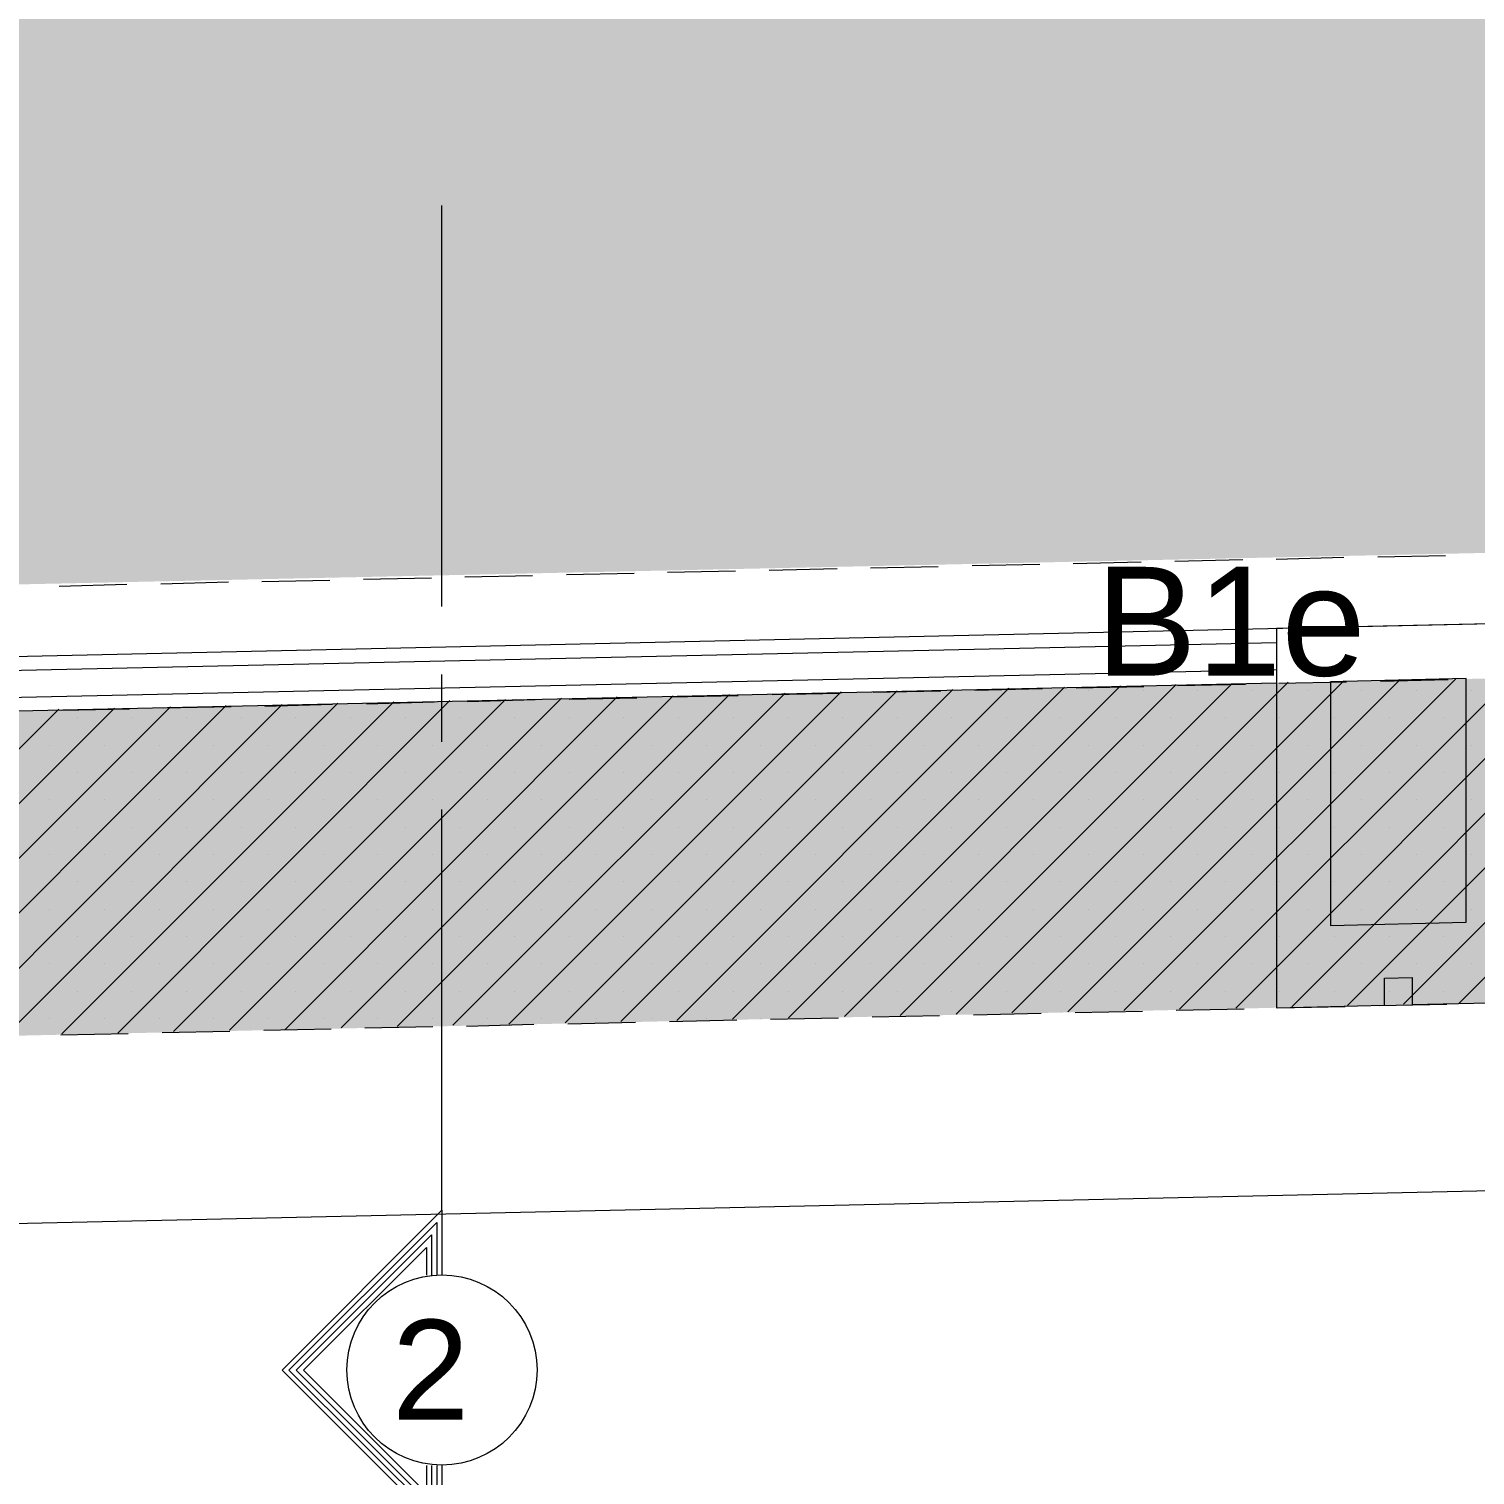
# Model space of a CAD drawing. Header units: millimetres. Extents: x -1303 to 98744, y -1303 to 90097.
# Drawn here: x 26625 to 29298, y 13691 to 16363 of the extents above; entities that cross this region are included whole.
import ezdxf

# ---------------------------------------------------------------- set-up
doc = ezdxf.new("R2010")
doc.units = ezdxf.units.MM
doc.layers.add('PDF_Geometry', color=7, linetype='Continuous')
doc.layers.add('PDF_Text', color=7, linetype='Continuous')
doc.layers.add('PDF_Solid Fills', color=192, linetype='Continuous', true_color=0xc2c0c0c0)
doc.styles.add('PDF ArialMT', font='arial.ttf')
doc.styles.get("Standard").update_dxf_attribs({"font": 'arial.ttf'})

msp = doc.modelspace()

# ---------------------------------------------------------------- hatches: boundary and pattern name
at = {"layer": 'PDF_Solid Fills', "true_color": 0x00007f}
h = msp.add_hatch(color=254, dxfattribs=at)
h.paths.add_polyline_path([(74624.31541, 16167.67383), (74624.31541, 15567.81796), (9799.46285, 14130.21454), (9804.28731, 14730.15409)], flags=0)
h.paths.add_polyline_path([(7404.275, 37242.73593), (8004.29925, 37242.73593), (8004.29925, 16872.72168), (7404.275, 16872.72168)], flags=0)
h.paths.add_polyline_path([(8004.29925, 16872.72168), (7983.4807, 16679.51365), (7983.31127, 16481.90264), (8004.55339, 16283.02302), (8047.46016, 16086.42856), (8111.52536, 15895.75776), (8195.3089, 15714.14292), (8297.03284, 15544.62953), (8413.99157, 15389.5038), (8546.60657, 15247.57974), (8696.06174, 15118.18072), (8860.41285, 15004.26957), (9037.28897, 14908.29987), (9223.47415, 14832.13321), (9415.6677, 14776.86981), (9610.40055, 14743.01796), (9804.28731, 14730.15409), (9799.46285, 14130.21454), (9584.16557, 14140.28601), (9363.53556, 14170.83718), (9140.28256, 14223.64598), (8917.70726, 14299.55851), (8699.36241, 14399.25246), (8488.88858, 14522.21955), (8289.92424, 14667.61267), (8106.02423, 14833.65595), (7940.23508, 15017.64068), (7795.09507, 15216.68973), (7672.21268, 15427.33299), (7572.77287, 15645.76255), (7497.02977, 15868.42256), (7444.47407, 16091.67659), (7414.09232, 16312.38925), (7404.275, 16527.68859), (7404.275, 16872.72168), (8004.29925, 16872.72168)], flags=0)
h.paths.add_polyline_path([(7194.30944, 37692.71099), (7194.30944, 80672.7138), (7694.3009, 80672.7138), (7694.3009, 37692.71099)], flags=0)
h = msp.add_hatch(color=254, dxfattribs=at)
h.paths.add_polyline_path([(12814.30857, 16872.72168), (12814.30857, 15026.95077), (9799.20871, 14960.09316), (9658.30121, 14967.03233), (9514.00728, 14987.42836), (9368.02118, 15022.38044), (9222.54335, 15072.39683), (9079.77321, 15137.90008), (8942.25007, 15218.63604), (8812.34276, 15314.0138), (8692.25382, 15422.7637), (8584.01219, 15543.36091), (8489.14272, 15673.68971), (8408.99871, 15811.5517), (8344.08741, 15954.57597), (8294.664, 16100.30898), (8260.38859, 16246.37773), (8240.58554, 16390.84108), (8234.23832, 16531.75065), (8234.23832, 16872.72168)], flags=0)
h.paths.add_polyline_path([(22479.26705, 17272.68137), (22479.26705, 15241.31724), (19209.26177, 15168.7901), (19209.26177, 17272.68137)], flags=0)
h.paths.add_polyline_path([(25959.23687, 17272.68137), (25959.23687, 15322.73089), (22709.2898, 15246.39481), (22709.2898, 17272.68137)], flags=0)
h.paths.add_polyline_path([(32124.25101, 18282.73679), (32124.25101, 15455.26118), (26189.25962, 15327.89318), (26189.25962, 18282.73679)], flags=0)
h.paths.add_polyline_path([(36934.25928, 16872.72168), (36934.25928, 15561.8943), (32354.27376, 15460.33875), (32354.27376, 16872.72168)], flags=0)
h.paths.add_polyline_path([(50274.26033, 16872.72168), (50274.26033, 15857.75915), (45694.27273, 15756.20359), (45694.27273, 16872.72168)], flags=0)
h.paths.add_polyline_path([(59929.31471, 17272.68137), (59929.31471, 16071.87252), (56669.29721, 15999.59848), (56669.29721, 17272.68137)], flags=0)
h.paths.add_polyline_path([(63419.27024, 17272.68137), (63419.27024, 16149.30779), (60159.25274, 16076.95111), (60159.25274, 17272.68137)], flags=0)
h.paths.add_polyline_path([(69584.28231, 18282.73679), (69584.28231, 16285.98588), (63649.29506, 16154.3864), (63649.29506, 18282.73679)], flags=0)
h.paths.add_polyline_path([(74394.29472, 16872.72168), (74394.29472, 16409.62861), (69814.31126, 16291.06242), (69814.31126, 16872.72168)], flags=0)
h.paths.add_polyline_path([(18979.23903, 18282.73679), (18979.23903, 15163.7115), (13044.24764, 15027.79686), (13044.24764, 18282.73679), (18944.28591, 18282.73679)], flags=0)
h.paths.add_polyline_path([(56439.27239, 18282.73679), (56439.27239, 15994.4362), (50504.281, 15862.83775), (50504.281, 18282.73679)], flags=0)

# ---------------------------------------------------------------- linework, layer by layer
at = {"layer": 'PDF_Geometry', "color": 9, "lineweight": 0, "true_color": 0xc0c0c0}
msp.add_lwpolyline([(73543.76698, 33926.94469), (73593.70177, 33827.08339), (73593.70177, 33926.94469), (74523.7764, 33926.94469), (74523.7764, 34597.21299), (74623.6377, 34597.21299), (74623.6377, 16267.28307), (9842.20122, 14831.96378, -0.0040587119), (9814.553, 14831.94622, -0.4141989555), (8103.90849, 16521.17195), (8103.90849, 13152.0657)], format="xyb", dxfattribs=at)
at = {"layer": 'PDF_Geometry', "color": 1, "lineweight": 0}
for points in [[(27388.46101, 15295.73454), (27388.46101, 16037.08883)], [(27388.46101, 15046.07715), (27388.46101, 15170.48228)], [(27388.46101, 14180.31565), (27388.46101, 14920.82488)], [(27388.46101, 13708.92905), (27388.46101, 13589.60045), (27093.10444, 13884.95806), (27388.46101, 14180.31565), (27388.46101, 14060.142)], [(27379.15299, 13708.92905), (27379.15299, 13612.45107), (27105.79889, 13884.95806), (27379.15299, 14157.46607), (27379.15299, 14060.142)], [(27368.99578, 13708.92905), (27368.99578, 13634.45457), (27119.33838, 13884.95806), (27368.99578, 14134.61545), (27368.99578, 14060.142)], [(27359.68776, 13708.92905), (27359.68776, 13657.30415), (27132.87995, 13884.95806), (27359.68776, 14111.76586), (27359.68776, 14060.142)]]:
    msp.add_lwpolyline(points, dxfattribs=at)
at = {"layer": 'PDF_Geometry', "color": 157, "lineweight": 0, "true_color": 0x3f5f7f}
for points in [[(28180.59514, 15367.66973), (28305.8474, 15370.208)], [(28368.47249, 15371.90121), (28493.72476, 15374.43948)], [(28555.5048, 15375.28556), (28680.75499, 15378.67096)], [(28743.38215, 15379.51704), (28868.63441, 15382.90244)], [(28930.41238, 15383.74853), (29055.66464, 15387.13392)], [(29118.29181, 15387.98001), (29243.542, 15390.51931)], [(27055.86616, 15342.28084), (27181.11842, 15344.81911)], [(27243.74559, 15346.51232), (27368.99578, 15349.05059)], [(27430.77582, 15350.7438), (27556.02808, 15353.28207)], [(27618.65318, 15354.97528), (27743.90544, 15357.51355)], [(27805.68548, 15359.20676), (27930.93774, 15361.74503)], [(27993.56283, 15363.43824), (28118.8151, 15365.97652)], [(26680.95858, 15333.81788), (26806.20876, 15337.20223)], [(26868.83593, 15338.04936), (26994.08819, 15341.43371)], [(28935.49099, 15154.40245), (29060.74325, 15156.94174)], [(29123.36835, 15157.78784), (29248.62061, 15161.17323)], [(27810.76409, 15129.01356), (27936.01427, 15131.55286)], [(27998.64144, 15133.24504), (28123.8937, 15135.78434)], [(28185.67167, 15137.47652), (28310.92393, 15140.01582)], [(28373.5511, 15141.70801), (28498.80129, 15144.2473)], [(28560.58133, 15145.93949), (28685.83359, 15148.47878)], [(28748.45869, 15150.17097), (28873.71095, 15152.71026)], [(26686.03511, 15104.47076), (26811.28737, 15107.01006)], [(26873.91247, 15108.70224), (26999.16473, 15111.24154)], [(27060.94477, 15112.08764), (27186.19703, 15115.47302)], [(27248.82212, 15116.31912), (27374.07439, 15119.70451)], [(27435.85443, 15120.5506), (27561.10669, 15123.93599)], [(27623.73178, 15124.78208), (27748.98404, 15127.32138)]]:
    msp.add_lwpolyline(points, dxfattribs=at)
at = {"layer": 'PDF_Geometry', "color": 9, "lineweight": 0, "true_color": 0xc0c0c0}
for points in [[(29381.48871, 15265.26705), (28931.25951, 15255.11191), (28931.25951, 14554.37819), (29130.98626, 14559.4568), (29130.98626, 14609.38745), (29181.76403, 14610.23457), (29181.76403, 14560.30288), (29381.48871, 14564.53436)], [(29031.12288, 14706.71152), (29281.62533, 14712.63621), (29281.62533, 15162.86541), (29031.12288, 15156.94174)]]:
    msp.add_lwpolyline(points, close=True, dxfattribs=at)
at = {"layer": 'PDF_Geometry', "color": 222, "lineweight": 0, "true_color": 0xb8008a}
msp.add_lwpolyline([(74611.79451, 15219.56788), (9885.36212, 13785.09571)], dxfattribs=at)
at = {"layer": 'PDF_Geometry', "color": 9, "lineweight": 0, "true_color": 0xc0c0c0}
for points in [[(22809.15318, 15094.31562), (28931.25951, 15229.72302)], [(22809.15318, 15044.38394), (28931.25951, 15179.79134)], [(22809.15318, 15018.99505), (28931.25951, 15155.24853)]]:
    msp.add_lwpolyline(points, dxfattribs=at)
at = {"layer": 'PDF_Geometry', "lineweight": 0}
for points in [[(28338.85212, 14542.53087), (28952.41691, 15156.09566)], [(28442.09985, 14545.06914), (29055.66464, 15158.63393)], [(28545.34758, 14546.76235), (29159.7595, 15161.17323)], [(28648.59739, 14549.30062), (29263.00723, 15162.86541)], [(28751.84512, 14551.83992), (29366.25496, 15165.40471)], [(28855.93997, 14553.5321), (29469.50476, 15167.94298)], [(28959.1877, 14556.0714), (29572.75249, 15169.63619)], [(29062.43543, 14558.60967), (29676.00022, 15172.17446)], [(29165.68316, 14561.14897), (29779.24795, 15174.71376)], [(29268.93089, 14562.84115), (29882.49568, 15177.25307)], [(27202.27583, 14517.14198), (27815.84062, 15130.70677)], [(27305.52356, 14519.68025), (27919.93547, 15133.24504)], [(27408.77336, 14522.21955), (28023.1832, 15135.78434)], [(27512.02109, 14523.91173), (28126.43093, 15138.32261)], [(27616.11595, 14526.45103), (28229.68074, 15140.01582)], [(27719.36368, 14528.9893), (28332.92847, 15142.55409)], [(27822.6114, 14530.68251), (28436.17619, 15145.09339)], [(27925.85913, 14533.22078), (28539.42392, 15146.78557)], [(28029.10686, 14535.76009), (28642.67165, 15149.32488)], [(28132.35667, 14538.29939), (28745.92146, 15151.86418)], [(28235.6044, 14539.99157), (28849.16919, 15153.55636)], [(28280.45851, 15140.86191), (28280.45851, 15140.86191)], [(28381.16694, 15140.86191), (28381.16694, 15140.86191)], [(28482.72249, 15140.86191), (28482.72249, 15140.86191)], [(28583.43092, 15140.86191), (28583.43092, 15140.86191)], [(28684.98647, 15140.86191), (28684.98647, 15140.86191)], [(28785.69697, 15140.86191), (28785.69697, 15140.86191)], [(28886.40539, 15140.86191), (28886.40539, 15140.86191)], [(28987.96094, 15140.86191), (28987.96094, 15140.86191)], [(29088.67144, 15140.86191), (29088.67144, 15140.86191)], [(29189.37987, 15140.86191), (29189.37987, 15140.86191)], [(29290.93542, 15140.86191), (29290.93542, 15140.86191)], [(26065.69953, 14491.75309), (26680.11145, 15106.16397)], [(26168.94934, 14494.29137), (26783.35918, 15107.85616)], [(26272.19707, 14496.83066), (26886.60691, 15110.39545)], [(26376.29192, 14499.36893), (26989.85671, 15112.93372)], [(26479.53965, 14501.06214), (27093.10444, 15114.62693)], [(26582.78738, 14503.60041), (27196.35217, 15117.1652)], [(26686.03511, 14506.13972), (27299.5999, 15119.70451)], [(26789.28284, 14507.83189), (27402.84763, 15122.24381)], [(26892.53264, 14510.3712), (27506.09743, 15123.93599)], [(26995.78037, 14512.9105), (27609.34516, 15126.47529)], [(27099.0281, 14514.60268), (27712.59289, 15129.01356)], [(26714.81043, 15090.08414), (26714.81043, 15090.08414)], [(26815.51885, 15090.08414), (26815.51885, 15090.08414)], [(26916.22728, 15090.08414), (26916.22728, 15090.08414)], [(27017.78283, 15090.08414), (27017.78283, 15090.08414)], [(27118.49333, 15090.08414), (27118.49333, 15090.08414)], [(27220.04888, 15090.08414), (27220.04888, 15090.08414)], [(27320.75731, 15090.08414), (27320.75731, 15090.08414)], [(27421.46781, 15090.08414), (27421.46781, 15090.08414)], [(27523.02336, 15090.08414), (27523.02336, 15090.08414)], [(27623.73178, 15090.08414), (27623.73178, 15090.08414)], [(27724.44021, 15090.08414), (27724.44021, 15090.08414)], [(27825.99576, 15090.08414), (27825.99576, 15090.08414)], [(27926.70626, 15090.08414), (27926.70626, 15090.08414)], [(28028.26181, 15090.08414), (28028.26181, 15090.08414)], [(28128.97024, 15090.08414), (28128.97024, 15090.08414)], [(28229.68074, 15090.08414), (28229.68074, 15090.08414)], [(28331.23629, 15090.08414), (28331.23629, 15090.08414)], [(28431.94471, 15090.08414), (28431.94471, 15090.08414)], [(28532.65314, 15090.08414), (28532.65314, 15090.08414)], [(28634.20869, 15090.08414), (28634.20869, 15090.08414)], [(28734.91919, 15090.08414), (28734.91919, 15090.08414)], [(28836.47474, 15090.08414), (28836.47474, 15090.08414)], [(28937.18317, 15090.08414), (28937.18317, 15090.08414)], [(29037.89367, 15090.08414), (29037.89367, 15090.08414)], [(29139.44922, 15090.08414), (29139.44922, 15090.08414)], [(29240.15764, 15090.08414), (29240.15764, 15090.08414)], [(26664.03265, 15039.30636), (26664.03265, 15039.30636)], [(26764.74108, 15039.30636), (26764.74108, 15039.30636)], [(26866.29663, 15039.30636), (26866.29663, 15039.30636)], [(26967.00505, 15039.30636), (26967.00505, 15039.30636)], [(27068.56061, 15039.30636), (27068.56061, 15039.30636)], [(27169.2711, 15039.30636), (27169.2711, 15039.30636)], [(27269.97953, 15039.30636), (27269.97953, 15039.30636)], [(27371.53508, 15039.30636), (27371.53508, 15039.30636)], [(27472.24558, 15039.30636), (27472.24558, 15039.30636)], [(27572.95401, 15039.30636), (27572.95401, 15039.30636)], [(27674.50956, 15039.30636), (27674.50956, 15039.30636)], [(27775.21798, 15039.30636), (27775.21798, 15039.30636)], [(27876.77354, 15039.30636), (27876.77354, 15039.30636)], [(27977.48404, 15039.30636), (27977.48404, 15039.30636)], [(28078.19246, 15039.30636), (28078.19246, 15039.30636)], [(28179.74801, 15039.30636), (28179.74801, 15039.30636)], [(28280.45851, 15039.30636), (28280.45851, 15039.30636)], [(28381.16694, 15039.30636), (28381.16694, 15039.30636)], [(28482.72249, 15039.30636), (28482.72249, 15039.30636)], [(28583.43092, 15039.30636), (28583.43092, 15039.30636)], [(28684.98647, 15039.30636), (28684.98647, 15039.30636)], [(28785.69697, 15039.30636), (28785.69697, 15039.30636)], [(28886.40539, 15039.30636), (28886.40539, 15039.30636)], [(28987.96094, 15039.30636), (28987.96094, 15039.30636)], [(29088.67144, 15039.30636), (29088.67144, 15039.30636)], [(29189.37987, 15039.30636), (29189.37987, 15039.30636)], [(29290.93542, 15039.30636), (29290.93542, 15039.30636)], [(26714.81043, 14989.37468), (26714.81043, 14989.37468)], [(26815.51885, 14989.37468), (26815.51885, 14989.37468)], [(26916.22728, 14989.37468), (26916.22728, 14989.37468)], [(27017.78283, 14989.37468), (27017.78283, 14989.37468)], [(27118.49333, 14989.37468), (27118.49333, 14989.37468)], [(27220.04888, 14989.37468), (27220.04888, 14989.37468)], [(27320.75731, 14989.37468), (27320.75731, 14989.37468)], [(27421.46781, 14989.37468), (27421.46781, 14989.37468)], [(27523.02336, 14989.37468), (27523.02336, 14989.37468)], [(27623.73178, 14989.37468), (27623.73178, 14989.37468)], [(27724.44021, 14989.37468), (27724.44021, 14989.37468)], [(27825.99576, 14989.37468), (27825.99576, 14989.37468)], [(27926.70626, 14989.37468), (27926.70626, 14989.37468)], [(28028.26181, 14989.37468), (28028.26181, 14989.37468)], [(28128.97024, 14989.37468), (28128.97024, 14989.37468)], [(28229.68074, 14989.37468), (28229.68074, 14989.37468)], [(28331.23629, 14989.37468), (28331.23629, 14989.37468)], [(28431.94471, 14989.37468), (28431.94471, 14989.37468)], [(28532.65314, 14989.37468), (28532.65314, 14989.37468)], [(28634.20869, 14989.37468), (28634.20869, 14989.37468)], [(28734.91919, 14989.37468), (28734.91919, 14989.37468)], [(28836.47474, 14989.37468), (28836.47474, 14989.37468)], [(28937.18317, 14989.37468), (28937.18317, 14989.37468)], [(29037.89367, 14989.37468), (29037.89367, 14989.37468)], [(29139.44922, 14989.37468), (29139.44922, 14989.37468)], [(29240.15764, 14989.37468), (29240.15764, 14989.37468)], [(26664.03265, 14938.5969), (26664.03265, 14938.5969)], [(26764.74108, 14938.5969), (26764.74108, 14938.5969)], [(26866.29663, 14938.5969), (26866.29663, 14938.5969)], [(26967.00505, 14938.5969), (26967.00505, 14938.5969)], [(27068.56061, 14938.5969), (27068.56061, 14938.5969)], [(27169.2711, 14938.5969), (27169.2711, 14938.5969)], [(27269.97953, 14938.5969), (27269.97953, 14938.5969)], [(27371.53508, 14938.5969), (27371.53508, 14938.5969)], [(27472.24558, 14938.5969), (27472.24558, 14938.5969)], [(27572.95401, 14938.5969), (27572.95401, 14938.5969)], [(27674.50956, 14938.5969), (27674.50956, 14938.5969)], [(27775.21798, 14938.5969), (27775.21798, 14938.5969)], [(27876.77354, 14938.5969), (27876.77354, 14938.5969)], [(27977.48404, 14938.5969), (27977.48404, 14938.5969)], [(28078.19246, 14938.5969), (28078.19246, 14938.5969)], [(28179.74801, 14938.5969), (28179.74801, 14938.5969)], [(28280.45851, 14938.5969), (28280.45851, 14938.5969)], [(28381.16694, 14938.5969), (28381.16694, 14938.5969)], [(28482.72249, 14938.5969), (28482.72249, 14938.5969)], [(28583.43092, 14938.5969), (28583.43092, 14938.5969)], [(28684.98647, 14938.5969), (28684.98647, 14938.5969)], [(28785.69697, 14938.5969), (28785.69697, 14938.5969)], [(28886.40539, 14938.5969), (28886.40539, 14938.5969)], [(28987.96094, 14938.5969), (28987.96094, 14938.5969)], [(29088.67144, 14938.5969), (29088.67144, 14938.5969)], [(29189.37987, 14938.5969), (29189.37987, 14938.5969)], [(29290.93542, 14938.5969), (29290.93542, 14938.5969)], [(26714.81043, 14887.81913), (26714.81043, 14887.81913)], [(26815.51885, 14887.81913), (26815.51885, 14887.81913)], [(26916.22728, 14887.81913), (26916.22728, 14887.81913)], [(27017.78283, 14887.81913), (27017.78283, 14887.81913)], [(27118.49333, 14887.81913), (27118.49333, 14887.81913)], [(27220.04888, 14887.81913), (27220.04888, 14887.81913)], [(27320.75731, 14887.81913), (27320.75731, 14887.81913)], [(27421.46781, 14887.81913), (27421.46781, 14887.81913)], [(27523.02336, 14887.81913), (27523.02336, 14887.81913)], [(27623.73178, 14887.81913), (27623.73178, 14887.81913)], [(27724.44021, 14887.81913), (27724.44021, 14887.81913)], [(27825.99576, 14887.81913), (27825.99576, 14887.81913)], [(27926.70626, 14887.81913), (27926.70626, 14887.81913)], [(28028.26181, 14887.81913), (28028.26181, 14887.81913)], [(28128.97024, 14887.81913), (28128.97024, 14887.81913)], [(28229.68074, 14887.81913), (28229.68074, 14887.81913)], [(28331.23629, 14887.81913), (28331.23629, 14887.81913)], [(28431.94471, 14887.81913), (28431.94471, 14887.81913)], [(28532.65314, 14887.81913), (28532.65314, 14887.81913)], [(28634.20869, 14887.81913), (28634.20869, 14887.81913)], [(28734.91919, 14887.81913), (28734.91919, 14887.81913)], [(28836.47474, 14887.81913), (28836.47474, 14887.81913)], [(28937.18317, 14887.81913), (28937.18317, 14887.81913)], [(29037.89367, 14887.81913), (29037.89367, 14887.81913)], [(29139.44922, 14887.81913), (29139.44922, 14887.81913)], [(29240.15764, 14887.81913), (29240.15764, 14887.81913)], [(26664.03265, 14837.88744), (26664.03265, 14837.88744)], [(26764.74108, 14837.88744), (26764.74108, 14837.88744)], [(26866.29663, 14837.88744), (26866.29663, 14837.88744)], [(26967.00505, 14837.88744), (26967.00505, 14837.88744)], [(27068.56061, 14837.88744), (27068.56061, 14837.88744)], [(27169.2711, 14837.88744), (27169.2711, 14837.88744)], [(27269.97953, 14837.88744), (27269.97953, 14837.88744)], [(27371.53508, 14837.88744), (27371.53508, 14837.88744)], [(27472.24558, 14837.88744), (27472.24558, 14837.88744)], [(27572.95401, 14837.88744), (27572.95401, 14837.88744)], [(27674.50956, 14837.88744), (27674.50956, 14837.88744)], [(27775.21798, 14837.88744), (27775.21798, 14837.88744)], [(27876.77354, 14837.88744), (27876.77354, 14837.88744)], [(27977.48404, 14837.88744), (27977.48404, 14837.88744)], [(28078.19246, 14837.88744), (28078.19246, 14837.88744)], [(28179.74801, 14837.88744), (28179.74801, 14837.88744)], [(28280.45851, 14837.88744), (28280.45851, 14837.88744)], [(28381.16694, 14837.88744), (28381.16694, 14837.88744)], [(28482.72249, 14837.88744), (28482.72249, 14837.88744)], [(28583.43092, 14837.88744), (28583.43092, 14837.88744)], [(28684.98647, 14837.88744), (28684.98647, 14837.88744)], [(28785.69697, 14837.88744), (28785.69697, 14837.88744)], [(28886.40539, 14837.88744), (28886.40539, 14837.88744)], [(28987.96094, 14837.88744), (28987.96094, 14837.88744)], [(29088.67144, 14837.88744), (29088.67144, 14837.88744)], [(29189.37987, 14837.88744), (29189.37987, 14837.88744)], [(29290.93542, 14837.88744), (29290.93542, 14837.88744)], [(26714.81043, 14787.10966), (26714.81043, 14787.10966)], [(26815.51885, 14787.10966), (26815.51885, 14787.10966)], [(26916.22728, 14787.10966), (26916.22728, 14787.10966)], [(27017.78283, 14787.10966), (27017.78283, 14787.10966)], [(27118.49333, 14787.10966), (27118.49333, 14787.10966)], [(27220.04888, 14787.10966), (27220.04888, 14787.10966)], [(27320.75731, 14787.10966), (27320.75731, 14787.10966)], [(27421.46781, 14787.10966), (27421.46781, 14787.10966)], [(27523.02336, 14787.10966), (27523.02336, 14787.10966)], [(27623.73178, 14787.10966), (27623.73178, 14787.10966)], [(27724.44021, 14787.10966), (27724.44021, 14787.10966)], [(27825.99576, 14787.10966), (27825.99576, 14787.10966)], [(27926.70626, 14787.10966), (27926.70626, 14787.10966)], [(28028.26181, 14787.10966), (28028.26181, 14787.10966)], [(28128.97024, 14787.10966), (28128.97024, 14787.10966)], [(28229.68074, 14787.10966), (28229.68074, 14787.10966)], [(28331.23629, 14787.10966), (28331.23629, 14787.10966)], [(28431.94471, 14787.10966), (28431.94471, 14787.10966)], [(28532.65314, 14787.10966), (28532.65314, 14787.10966)], [(28634.20869, 14787.10966), (28634.20869, 14787.10966)], [(28734.91919, 14787.10966), (28734.91919, 14787.10966)], [(28836.47474, 14787.10966), (28836.47474, 14787.10966)], [(28937.18317, 14787.10966), (28937.18317, 14787.10966)], [(29037.89367, 14787.10966), (29037.89367, 14787.10966)], [(29139.44922, 14787.10966), (29139.44922, 14787.10966)], [(29240.15764, 14787.10966), (29240.15764, 14787.10966)], [(26664.03265, 14736.33188), (26664.03265, 14736.33188)], [(26764.74108, 14736.33188), (26764.74108, 14736.33188)], [(26866.29663, 14736.33188), (26866.29663, 14736.33188)], [(26967.00505, 14736.33188), (26967.00505, 14736.33188)], [(27068.56061, 14736.33188), (27068.56061, 14736.33188)], [(27169.2711, 14736.33188), (27169.2711, 14736.33188)], [(27269.97953, 14736.33188), (27269.97953, 14736.33188)], [(27371.53508, 14736.33188), (27371.53508, 14736.33188)], [(27472.24558, 14736.33188), (27472.24558, 14736.33188)], [(27572.95401, 14736.33188), (27572.95401, 14736.33188)], [(27674.50956, 14736.33188), (27674.50956, 14736.33188)], [(27775.21798, 14736.33188), (27775.21798, 14736.33188)], [(27876.77354, 14736.33188), (27876.77354, 14736.33188)], [(27977.48404, 14736.33188), (27977.48404, 14736.33188)], [(28078.19246, 14736.33188), (28078.19246, 14736.33188)], [(28179.74801, 14736.33188), (28179.74801, 14736.33188)], [(28280.45851, 14736.33188), (28280.45851, 14736.33188)], [(28381.16694, 14736.33188), (28381.16694, 14736.33188)], [(28482.72249, 14736.33188), (28482.72249, 14736.33188)], [(28583.43092, 14736.33188), (28583.43092, 14736.33188)], [(28684.98647, 14736.33188), (28684.98647, 14736.33188)], [(28785.69697, 14736.33188), (28785.69697, 14736.33188)], [(28886.40539, 14736.33188), (28886.40539, 14736.33188)], [(28987.96094, 14736.33188), (28987.96094, 14736.33188)], [(29088.67144, 14736.33188), (29088.67144, 14736.33188)], [(29189.37987, 14736.33188), (29189.37987, 14736.33188)], [(29290.93542, 14736.33188), (29290.93542, 14736.33188)], [(26714.81043, 14686.40123), (26714.81043, 14686.40123)], [(26815.51885, 14686.40123), (26815.51885, 14686.40123)], [(26916.22728, 14686.40123), (26916.22728, 14686.40123)], [(27017.78283, 14686.40123), (27017.78283, 14686.40123)], [(27118.49333, 14686.40123), (27118.49333, 14686.40123)], [(27220.04888, 14686.40123), (27220.04888, 14686.40123)], [(27320.75731, 14686.40123), (27320.75731, 14686.40123)], [(27421.46781, 14686.40123), (27421.46781, 14686.40123)], [(27523.02336, 14686.40123), (27523.02336, 14686.40123)], [(27623.73178, 14686.40123), (27623.73178, 14686.40123)], [(27724.44021, 14686.40123), (27724.44021, 14686.40123)], [(27825.99576, 14686.40123), (27825.99576, 14686.40123)], [(27926.70626, 14686.40123), (27926.70626, 14686.40123)], [(28028.26181, 14686.40123), (28028.26181, 14686.40123)], [(28128.97024, 14686.40123), (28128.97024, 14686.40123)], [(28229.68074, 14686.40123), (28229.68074, 14686.40123)], [(28331.23629, 14686.40123), (28331.23629, 14686.40123)], [(28431.94471, 14686.40123), (28431.94471, 14686.40123)], [(28532.65314, 14686.40123), (28532.65314, 14686.40123)], [(28634.20869, 14686.40123), (28634.20869, 14686.40123)], [(28734.91919, 14686.40123), (28734.91919, 14686.40123)], [(28836.47474, 14686.40123), (28836.47474, 14686.40123)], [(28937.18317, 14686.40123), (28937.18317, 14686.40123)], [(29037.89367, 14686.40123), (29037.89367, 14686.40123)], [(29139.44922, 14686.40123), (29139.44922, 14686.40123)], [(29240.15764, 14686.40123), (29240.15764, 14686.40123)], [(26664.03265, 14635.62346), (26664.03265, 14635.62346)], [(26764.74108, 14635.62346), (26764.74108, 14635.62346)], [(26866.29663, 14635.62346), (26866.29663, 14635.62346)], [(26967.00505, 14635.62346), (26967.00505, 14635.62346)], [(27068.56061, 14635.62346), (27068.56061, 14635.62346)], [(27169.2711, 14635.62346), (27169.2711, 14635.62346)], [(27269.97953, 14635.62346), (27269.97953, 14635.62346)], [(27371.53508, 14635.62346), (27371.53508, 14635.62346)], [(27472.24558, 14635.62346), (27472.24558, 14635.62346)], [(27572.95401, 14635.62346), (27572.95401, 14635.62346)], [(27674.50956, 14635.62346), (27674.50956, 14635.62346)], [(27775.21798, 14635.62346), (27775.21798, 14635.62346)], [(27876.77354, 14635.62346), (27876.77354, 14635.62346)], [(27977.48404, 14635.62346), (27977.48404, 14635.62346)], [(28078.19246, 14635.62346), (28078.19246, 14635.62346)], [(28179.74801, 14635.62346), (28179.74801, 14635.62346)], [(28280.45851, 14635.62346), (28280.45851, 14635.62346)], [(28381.16694, 14635.62346), (28381.16694, 14635.62346)], [(28482.72249, 14635.62346), (28482.72249, 14635.62346)], [(28583.43092, 14635.62346), (28583.43092, 14635.62346)], [(28684.98647, 14635.62346), (28684.98647, 14635.62346)], [(28785.69697, 14635.62346), (28785.69697, 14635.62346)], [(28886.40539, 14635.62346), (28886.40539, 14635.62346)], [(28987.96094, 14635.62346), (28987.96094, 14635.62346)], [(29088.67144, 14635.62346), (29088.67144, 14635.62346)], [(29189.37987, 14635.62346), (29189.37987, 14635.62346)], [(29290.93542, 14635.62346), (29290.93542, 14635.62346)], [(26714.81043, 14584.84568), (26714.81043, 14584.84568)], [(26815.51885, 14584.84568), (26815.51885, 14584.84568)], [(26916.22728, 14584.84568), (26916.22728, 14584.84568)], [(27017.78283, 14584.84568), (27017.78283, 14584.84568)], [(27118.49333, 14584.84568), (27118.49333, 14584.84568)], [(27220.04888, 14584.84568), (27220.04888, 14584.84568)], [(27320.75731, 14584.84568), (27320.75731, 14584.84568)], [(27421.46781, 14584.84568), (27421.46781, 14584.84568)], [(27523.02336, 14584.84568), (27523.02336, 14584.84568)], [(27623.73178, 14584.84568), (27623.73178, 14584.84568)], [(27724.44021, 14584.84568), (27724.44021, 14584.84568)], [(27825.99576, 14584.84568), (27825.99576, 14584.84568)], [(27926.70626, 14584.84568), (27926.70626, 14584.84568)], [(28028.26181, 14584.84568), (28028.26181, 14584.84568)], [(28128.97024, 14584.84568), (28128.97024, 14584.84568)], [(28229.68074, 14584.84568), (28229.68074, 14584.84568)], [(28331.23629, 14584.84568), (28331.23629, 14584.84568)], [(28431.94471, 14584.84568), (28431.94471, 14584.84568)], [(28532.65314, 14584.84568), (28532.65314, 14584.84568)], [(28634.20869, 14584.84568), (28634.20869, 14584.84568)], [(28734.91919, 14584.84568), (28734.91919, 14584.84568)], [(28836.47474, 14584.84568), (28836.47474, 14584.84568)], [(28937.18317, 14584.84568), (28937.18317, 14584.84568)], [(29037.89367, 14584.84568), (29037.89367, 14584.84568)], [(29139.44922, 14584.84568), (29139.44922, 14584.84568)], [(29240.15764, 14584.84568), (29240.15764, 14584.84568)], [(28371.0118, 14541.68374), (28496.26406, 14544.22305)], [(28558.88915, 14545.91523), (28683.29429, 14548.45453)], [(28745.92146, 14550.14671), (28871.17164, 14552.68601)], [(28933.79881, 14554.37819), (29058.20395, 14556.91749)], [(29120.82904, 14558.60967), (29246.0813, 14561.14897)], [(26664.03265, 14534.91399), (26664.03265, 14534.91399)], [(26764.74108, 14534.91399), (26764.74108, 14534.91399)], [(26866.29663, 14534.91399), (26866.29663, 14534.91399)], [(26967.00505, 14534.91399), (26967.00505, 14534.91399)], [(27059.25259, 14512.9105), (27183.65773, 14515.44877)], [(27068.56061, 14534.91399), (27068.56061, 14534.91399)], [(27169.2711, 14534.91399), (27169.2711, 14534.91399)], [(27246.28282, 14517.14198), (27371.53508, 14519.68025)], [(27269.97953, 14534.91399), (27269.97953, 14534.91399)], [(27371.53508, 14534.91399), (27371.53508, 14534.91399)], [(27434.16225, 14520.52634), (27558.56739, 14523.91173)], [(27472.24558, 14534.91399), (27472.24558, 14534.91399)], [(27572.95401, 14534.91399), (27572.95401, 14534.91399)], [(27621.19248, 14524.75782), (27746.44474, 14528.14322)], [(27674.50956, 14534.91399), (27674.50956, 14534.91399)], [(27775.21798, 14534.91399), (27775.21798, 14534.91399)], [(27809.06984, 14528.9893), (27933.47704, 14532.3747)], [(27876.77354, 14534.91399), (27876.77354, 14534.91399)], [(27977.48404, 14534.91399), (27977.48404, 14534.91399)], [(27996.10214, 14533.22078), (28121.3544, 14535.76009)], [(28183.97949, 14537.45226), (28308.38463, 14539.99157)], [(26684.34293, 14504.44754), (26808.74807, 14506.98581)], [(26871.37524, 14508.67902), (26996.62542, 14511.21729)]]:
    msp.add_lwpolyline(points, dxfattribs=at)
at = {"layer": 'PDF_Geometry', "color": 1, "lineweight": 0}
msp.add_circle((27388.57309, 13885.12282), 175.71856, dxfattribs=at)
at = {"layer": 'PDF_Solid Fills', "color": 1, "lineweight": 0}
msp.add_solid([(27388.54572, 16068.0646), (27233.50367, 16068.0646), (27388.54572, 16006.11513), (27233.50367, 16006.11513)], dxfattribs=at)

# ---------------------------------------------------------------- texts
at = {"layer": 'PDF_Text', "color": 6, "insert": (28596.48175, 15267.35544), "char_height": 201.084641, "attachment_point": 4, "style": 'PDF ArialMT'}
msp.add_mtext('B1e', dxfattribs=at)
at = {"layer": 'PDF_Text', "insert": (27295.96632, 13885.68424), "char_height": 184.25244, "attachment_point": 4}
msp.add_mtext('2', dxfattribs=at)

doc.saveas('drawing.dxf')
